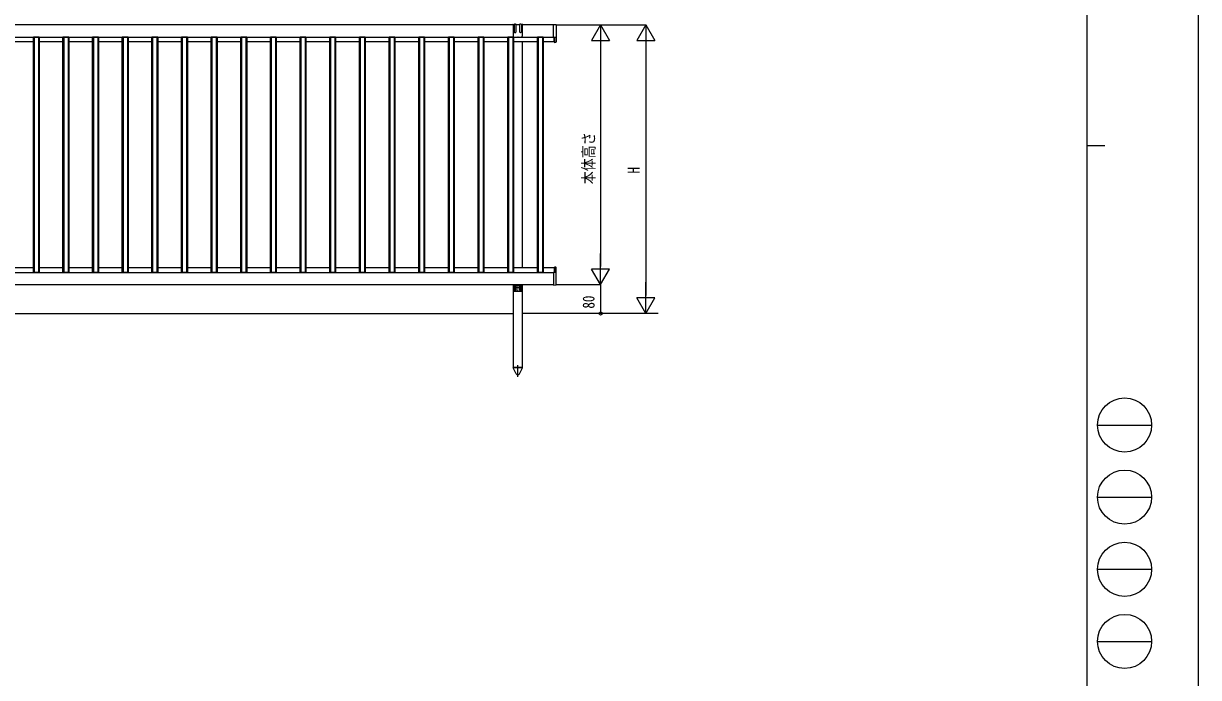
# Model space of a CAD drawing. Units: millimetres, scale not verified. Extents: x -4205 to 4205, y -2970 to 2970.
# Drawn here: x 948 to 4205, y -1350 to 463 of the extents above; entities that cross this region are included whole.
import ezdxf
from ezdxf.enums import TextEntityAlignment as Align

# ---------------------------------------------------------------- set-up
doc = ezdxf.new("R2010")
doc.units = ezdxf.units.MM
doc.header["$LTSCALE"] = 12
for name, color, linetype in [('0-3_YKK_A1', 4, 'Continuous'), ('0-4_YKK_D', 6, 'Continuous'), ('0-5_YKK_ZWAK', 7, 'Continuous')]:
    doc.layers.add(name, color=color, linetype=linetype)
doc.styles.add('ＭＳ ゴシック', font='')
doc.styles.get('ＭＳ ゴシック').set_extended_font_data('MS Gothic')

msp = doc.modelspace()

# ---------------------------------------------------------------- linework, layer by layer
at = {"layer": '0-3_YKK_A1'}
for p, q in [((2305.45, 459.22), (451.95, 459.22)), ((2305.45, 460.72), (2307.95, 460.72)), ((2305.45, 460.72), (2305.45, 427.7)), ((2307.95, 460.72), (2307.95, 440.27)), ((2308.95, 461.72), (2311.95, 461.72)), ((2312.95, 440.27), (2312.95, 460.8)), ((2312.95, 460.72), (2322.95, 460.72)), ((2322.95, 460.72), (2322.95, 440.23)), ((2326.95, 461.72), (2323.95, 461.72)), ((2327.95, 460.79), (2327.95, 440.23)), ((2327.95, 460.72), (2330.45, 460.72)), ((2330.45, 460.72), (2330.45, 427.7)), ((2416.45, 459.22), (2330.45, 459.22)), ((2416.45, 459.44), (2416.45, 460.12)), ((2416.45, 425.94), (2416.45, 459.44)), ((2416.77, 460.42), (2423.52, 460.01)), ((2424.45, 459.01), (2424.45, 426.37)), ((449.95, 425.22), (2416.46, 425.22)), ((974.85, -226.78), (974.85, 425.22)), ((990.85, 425.22), (974.85, 425.22)), ((976.85, 425.22), (976.85, -226.78)), ((988.85, 425.22), (988.85, -226.78)), ((990.85, 425.22), (990.85, -226.78)), ((1057.05, -226.78), (1057.05, 425.22)), ((1073.05, 425.22), (1057.05, 425.22)), ((1059.05, 425.22), (1059.05, -226.78)), ((1071.05, 425.22), (1071.05, -226.78)), ((1073.05, 425.22), (1073.05, -226.78)), ((1139.25, -226.78), (1139.25, 425.22)), ((1155.25, 425.22), (1139.25, 425.22)), ((1141.25, 425.22), (1141.25, -226.78)), ((1153.25, 425.22), (1153.25, -226.78)), ((1155.25, 425.22), (1155.25, -226.78)), ((1221.45, -226.78), (1221.45, 425.22)), ((1237.45, 425.22), (1221.45, 425.22)), ((1223.45, 425.22), (1223.45, -226.78)), ((1235.45, 425.22), (1235.45, -226.78)), ((1237.45, 425.22), (1237.45, -226.78)), ((1303.65, -226.78), (1303.65, 425.22)), ((1319.65, 425.22), (1303.65, 425.22)), ((1305.65, 425.22), (1305.65, -226.78)), ((1317.65, 425.22), (1317.65, -226.78)), ((1319.65, 425.22), (1319.65, -226.78)), ((1385.85, -226.78), (1385.85, 425.22)), ((1401.85, 425.22), (1385.85, 425.22)), ((1387.85, 425.22), (1387.85, -226.78)), ((1399.85, 425.22), (1399.85, -226.78)), ((1401.85, 425.22), (1401.85, -226.78)), ((1468.05, -226.78), (1468.05, 425.22)), ((1484.05, 425.22), (1468.05, 425.22)), ((1470.05, 425.22), (1470.05, -226.78)), ((1482.05, 425.22), (1482.05, -226.78)), ((1484.05, 425.22), (1484.05, -226.78)), ((1550.25, -226.78), (1550.25, 425.22)), ((1566.25, 425.22), (1550.25, 425.22)), ((1552.25, 425.22), (1552.25, -226.78)), ((1564.25, 425.22), (1564.25, -226.78)), ((1566.25, 425.22), (1566.25, -226.78)), ((1632.45, -226.78), (1632.45, 425.22)), ((1648.45, 425.22), (1632.45, 425.22)), ((1634.45, 425.22), (1634.45, -226.78)), ((1646.45, 425.22), (1646.45, -226.78)), ((1648.45, 425.22), (1648.45, -226.78)), ((1714.65, -226.78), (1714.65, 425.22)), ((1730.65, 425.22), (1714.65, 425.22)), ((1716.65, 425.22), (1716.65, -226.78)), ((1728.65, 425.22), (1728.65, -226.78)), ((1730.65, 425.22), (1730.65, -226.78)), ((1796.85, -226.78), (1796.85, 425.22)), ((1812.85, 425.22), (1796.85, 425.22)), ((1798.85, 425.22), (1798.85, -226.78)), ((1810.85, 425.22), (1810.85, -226.78)), ((1812.85, 425.22), (1812.85, -226.78)), ((1879.05, -226.78), (1879.05, 425.22)), ((1895.05, 425.22), (1879.05, 425.22)), ((1881.05, 425.22), (1881.05, -226.78)), ((1893.05, 425.22), (1893.05, -226.78)), ((1895.05, 425.22), (1895.05, -226.78)), ((1961.25, -226.78), (1961.25, 425.22)), ((1977.25, 425.22), (1961.25, 425.22)), ((1963.25, 425.22), (1963.25, -226.78)), ((1975.25, 425.22), (1975.25, -226.78)), ((1977.25, 425.22), (1977.25, -226.78)), ((2043.45, -226.78), (2043.45, 425.22)), ((2059.45, 425.22), (2043.45, 425.22)), ((2045.45, 425.22), (2045.45, -226.78)), ((2057.45, 425.22), (2057.45, -226.78)), ((2059.45, 425.22), (2059.45, -226.78)), ((2125.65, -226.78), (2125.65, 425.22)), ((2141.65, 425.22), (2125.65, 425.22)), ((2127.65, 425.22), (2127.65, -226.78)), ((2139.65, 425.22), (2139.65, -226.78)), ((2141.65, 425.22), (2141.65, -226.78)), ((2207.85, -226.78), (2207.85, 425.22)), ((2223.85, 425.22), (2207.85, 425.22)), ((2209.85, 425.22), (2209.85, -226.78)), ((2221.85, 425.22), (2221.85, -226.78)), ((2223.85, 425.22), (2223.85, -226.78)), ((2290.05, -226.78), (2290.05, 425.22)), ((2306.05, 425.22), (2290.05, 425.22)), ((2292.05, 425.22), (2292.05, -226.78)), ((2304.05, 425.22), (2304.05, -226.78)), ((2306.05, 425.22), (2306.05, -226.78)), ((2307.45, 425.7), (2317.23, 425.7)), ((2318.66, 425.7), (2328.45, 425.7)), ((2372.25, -226.78), (2372.25, 425.22)), ((2388.25, 425.22), (2372.25, 425.22)), ((2374.25, 425.22), (2374.25, -226.78)), ((2386.25, 425.22), (2386.25, -226.78)), ((2388.25, 425.22), (2388.25, -226.78)), ((2416.45, 425.26), (2416.45, 425.94)), ((2416.77, 424.96), (2423.52, 425.37)), ((2418.95, 413.04), (2418.95, 424.04)), ((2420.95, 424.44), (2419.24, 424.34)), ((2424.45, 426.37), (2424.45, 413.09)), ((974.85, 412.22), (908.65, 412.22)), ((1057.05, 412.22), (990.85, 412.22)), ((1139.25, 412.22), (1073.05, 412.22)), ((1221.45, 412.22), (1155.25, 412.22)), ((1303.65, 412.22), (1237.45, 412.22)), ((1385.85, 412.22), (1319.65, 412.22)), ((1468.05, 412.22), (1401.85, 412.22)), ((1550.25, 412.22), (1484.05, 412.22)), ((1632.45, 412.22), (1566.25, 412.22)), ((1714.65, 412.22), (1648.45, 412.22)), ((1796.85, 412.22), (1730.65, 412.22)), ((1879.05, 412.22), (1812.85, 412.22)), ((1961.25, 412.22), (1895.05, 412.22)), ((2043.45, 412.22), (1977.25, 412.22)), ((2125.65, 412.22), (2059.45, 412.22)), ((2207.85, 412.22), (2141.65, 412.22)), ((2290.05, 412.22), (2223.85, 412.22)), ((2372.25, 412.22), (2306.05, 412.22)), ((2330.45, 412.22), (2330.45, -213.78)), ((2418.95, 412.22), (2388.25, 412.22)), ((2418.95, 411.84), (2418.95, 413.04)), ((2419.23, 411.42), (2419.95, 411.35)), ((2419.23, 411.42), (2419.23, 411.42)), ((2419.95, 411), (2419.95, 411.35)), ((2420.95, 410.94), (2420.89, 410.95)), ((2424.45, 413.09), (2424.45, 412.11)), ((449.95, -226.78), (2416.45, -226.78)), ((974.85, -213.78), (908.65, -213.78)), ((990.85, -226.78), (974.85, -226.78)), ((1057.05, -213.78), (990.85, -213.78)), ((1073.05, -226.78), (1057.05, -226.78)), ((1139.25, -213.78), (1073.05, -213.78)), ((1155.25, -226.78), (1139.25, -226.78)), ((1221.45, -213.78), (1155.25, -213.78)), ((1237.45, -226.78), (1221.45, -226.78)), ((1303.65, -213.78), (1237.45, -213.78)), ((1319.65, -226.78), (1303.65, -226.78)), ((1385.85, -213.78), (1319.65, -213.78)), ((1401.85, -226.78), (1385.85, -226.78)), ((1468.05, -213.78), (1401.85, -213.78)), ((1484.05, -226.78), (1468.05, -226.78)), ((1550.25, -213.78), (1484.05, -213.78)), ((1566.25, -226.78), (1550.25, -226.78)), ((1632.45, -213.78), (1566.25, -213.78)), ((1648.45, -226.78), (1632.45, -226.78)), ((1714.65, -213.78), (1648.45, -213.78)), ((1730.65, -226.78), (1714.65, -226.78)), ((1796.85, -213.78), (1730.65, -213.78)), ((1812.85, -226.78), (1796.85, -226.78)), ((1879.05, -213.78), (1812.85, -213.78)), ((1895.05, -226.78), (1879.05, -226.78)), ((1961.25, -213.78), (1895.05, -213.78)), ((1977.25, -226.78), (1961.25, -226.78)), ((2043.45, -213.78), (1977.25, -213.78)), ((2059.45, -226.78), (2043.45, -226.78)), ((2125.65, -213.78), (2059.45, -213.78)), ((2141.65, -226.78), (2125.65, -226.78)), ((2207.85, -213.78), (2141.65, -213.78)), ((2223.85, -226.78), (2207.85, -226.78)), ((2290.05, -213.78), (2223.85, -213.78)), ((2306.05, -226.78), (2290.05, -226.78)), ((2372.25, -213.78), (2306.05, -213.78)), ((2388.25, -226.78), (2372.25, -226.78)), ((2418.95, -213.78), (2388.25, -213.78)), ((2416.45, -226.76), (2416.45, -227.44)), ((2416.45, -227.44), (2416.45, -260.94)), ((2416.77, -226.46), (2423.52, -226.87)), ((2418.95, -213.34), (2418.95, -214.54)), ((2418.95, -214.54), (2418.95, -225.54)), ((2419.21, -212.93), (2419.21, -212.93)), ((2419.23, -212.92), (2419.95, -212.85)), ((2420.95, -225.94), (2419.24, -225.84)), ((2419.95, -212.5), (2419.95, -212.85)), ((2420.95, -212.44), (2420.89, -212.45)), ((2424.45, -214.59), (2424.45, -213.61)), ((2424.45, -227.87), (2424.45, -214.59)), ((2424.45, -260.51), (2424.45, -227.87)), ((451.95, -260.78), (2416.45, -260.78)), ((2305.45, -260.78), (2305.45, -490.78)), ((2306.95, -277.78), (2306.95, -260.78)), ((2308.95, -262.98), (2306.95, -262.98)), ((2308.95, -260.78), (2308.95, -275.28)), ((2326.95, -279.78), (2308.95, -279.78)), ((2309.95, -263.86), (2311.95, -263.86)), ((2312.95, -275.28), (2312.95, -260.78)), ((2322.95, -262.98), (2312.95, -262.98)), ((2322.95, -260.78), (2322.95, -275.28)), ((2325.95, -263.86), (2323.95, -263.86)), ((2326.95, -275.28), (2326.95, -260.78)), ((2328.95, -262.98), (2326.95, -262.98)), ((2328.95, -260.78), (2328.95, -277.78)), ((2330.45, -260.78), (2330.45, -490.78)), ((2416.45, -260.94), (2416.45, -261.62)), ((2416.77, -261.92), (2423.52, -261.51)), ((330.45, -340.78), (2305.45, -340.78)), ((2706.75, -340.78), (2330.45, -340.78)), ((2317.95, -516.3), (2317.95, -483.82)), ((2305.25, -490.78), (2305.25, -491.78)), ((2330.65, -490.78), (2305.25, -490.78)), ((2313.49, -508.04), (2305.25, -491.78)), ((2305.45, -490.78), (2330.45, -490.78)), ((2322.41, -508.04), (2330.65, -491.78)), ((2330.65, -491.78), (2330.65, -490.78))]:
    msp.add_line(p, q, dxfattribs=at)
for points in [[(2420.95, 412.94), (2420.95, 424.44), (2420.95, 425.22)], [(2418.95, 411.84), (2418.96, 411.75), (2418.99, 411.63), (2419.05, 411.53), (2419.12, 411.46), (2419.2, 411.43), (2419.21, 411.43)], [(2419.2, 411.43), (2419.23, 411.42), (2419.23, 411.42)], [(2421.02, 410.95), (2420.95, 410.94), (2420.95, 412.94)], [(2418.95, -213.34), (2418.96, -213.25), (2418.99, -213.13), (2419.05, -213.03), (2419.12, -212.96), (2419.2, -212.93), (2419.21, -212.93)], [(2419.2, -212.93), (2419.23, -212.92), (2419.23, -212.92)], [(2421.02, -212.45), (2420.95, -212.44), (2420.95, -214.44)], [(2420.95, -214.44), (2420.95, -225.94), (2420.95, -226.72)]]:
    msp.add_lwpolyline(points, dxfattribs=at)
for centre, radius in [((2317.95, -268.78), 2.1), ((2317.95, -275.78), 0.65)]:
    msp.add_circle(centre, radius, dxfattribs=at)
for centre, radius, start, end in [((2305.45, 458.72), 2, 90, 165.52249), ((2308.95, 460.72), 1, 90, 180), ((2311.95, 460.72), 1, 0, 90), ((2323.95, 460.72), 1, 90, 180), ((2326.95, 460.72), 1, 0, 90), ((2330.45, 458.72), 2, 14.47751, 90), ((2416.75, 460.12), 0.3, 86.5, 180), ((2423.45, 459.01), 1, 0, 86.5), ((2307.45, 427.7), 2, 180, 270), ((2310.45, 440.27), 2.5, 179.99998, 0.00004), ((2317.95, 425), 1, 44.427, 135.573), ((2325.45, 440.23), 2.5, 180, 0.00002), ((2328.45, 427.7), 2, 270, 0), ((2416.75, 425.26), 0.3, 180, 273.5), ((2419.25, 424.04), 0.3, 93.5, 180), ((2423.45, 426.37), 1, 273.5, 0), ((2423.45, 412.11), 1, 273.93714, 0.15594), ((2416.75, -226.76), 0.3, 86.5, 180), ((2419.25, -225.54), 0.3, 180, 266.5), ((2423.45, -227.87), 1, 0, 86.5), ((2423.45, -213.61), 1, 359.84406, 86.06286), ((2423.45, -260.51), 1, 273.5, 0), ((2308.95, -277.78), 2, 180, 270), ((2309.95, -262.86), 1, 180, 270), ((2310.95, -275.28), 2, 180, 0), ((2311.95, -262.86), 1, 270, 0), ((2323.95, -262.86), 1, 180, 270), ((2324.95, -275.28), 2, 180, 0), ((2325.95, -262.86), 1, 270, 0), ((2326.95, -277.78), 2, 270, 0), ((2416.75, -261.62), 0.3, 180, 273.5), ((2317.95, -505.78), 5, 206.87405, 333.12595)]:
    msp.add_arc(centre, radius, start, end, dxfattribs=at)
for centre, major_axis, start_param, end_param in [((2421.02, 412.94), (32.76, -2), 4.6837208, 4.712389), ((2420.89, 412.94), (32.76, 2), 4.712389, 4.788924), ((2421.02, -214.44), (32.76, 2), 1.5707963, 1.5994645), ((2420.89, -214.44), (32.76, -2), 1.4942613, 1.5707963)]:
    msp.add_ellipse(centre, major_axis=major_axis, ratio=0.060935, start_param=start_param, end_param=end_param, dxfattribs=at)
at = {"layer": '0-4_YKK_D'}
for p, q in [((2425.45, 459.22), (2548.45, 459.22)), ((2425.45, 459.22), (2673.45, 459.22)), ((2547.45, 459.22), (2522.45, 415.92)), ((2547.45, 459.22), (2572.45, 415.92)), ((2547.45, 459.22), (2547.45, 372.61)), ((2672.45, 459.22), (2647.45, 415.92)), ((2672.45, 459.22), (2697.45, 415.92)), ((2672.45, 459.22), (2672.45, 372.61)), ((2522.45, 415.92), (2572.45, 415.92)), ((2547.45, 409.22), (2547.45, -210.78)), ((2647.45, 415.92), (2697.45, 415.92)), ((2672.45, 409.22), (2672.45, -290.78)), ((2547.45, -260.78), (2547.45, -174.18)), ((2547.45, -260.78), (2522.45, -217.48)), ((2572.45, -217.48), (2522.45, -217.48)), ((2547.45, -260.78), (2572.45, -217.48)), ((2672.45, -340.78), (2672.45, -254.18)), ((2425.45, -260.78), (2548.45, -260.78)), ((2425.45, -260.78), (2548.45, -260.78)), ((2547.45, -260.78), (2547.45, -340.78)), ((2672.45, -340.78), (2647.45, -297.48)), ((2697.45, -297.48), (2647.45, -297.48)), ((2672.45, -340.78), (2697.45, -297.48))]:
    msp.add_line(p, q, dxfattribs=at)
msp.add_circle((2547.45, -340.78), 4.25, dxfattribs=at)
at = {"layer": '0-5_YKK_ZWAK'}
for p, q in [((3895.02, 2775), (3895.02, -2525)), ((3895.02, 125), (3945.02, 125)), ((3925.02, -650), (4075.02, -650)), ((3925.02, -850), (4075.02, -850)), ((3925.02, -1050), (4075.02, -1050)), ((3925.02, -1250), (4075.02, -1250))]:
    msp.add_line(p, q, dxfattribs=at)
msp.add_lwpolyline([(-4205, -2970), (4205, -2970), (4205, 2970), (-4205, 2970)], close=True, dxfattribs=at)
for centre in [(4000.02, -650), (4000.02, -850), (4000.02, -1050), (4000.02, -1250)]:
    msp.add_circle(centre, 75, dxfattribs=at)

# ---------------------------------------------------------------- texts
at = {"layer": '0-4_YKK_D', "style": 'ＭＳ ゴシック', "width": 0.8}
for s, p in [('本体高さ', (2540.45, 17.62)), ('H', (2665.45, 47.22)), ('80', (2540.45, -327.18))]:
    msp.add_text(s, height=32.99, rotation=90, dxfattribs=at).set_placement(p, align=Align.BOTTOM_LEFT)

doc.saveas('drawing.dxf')
